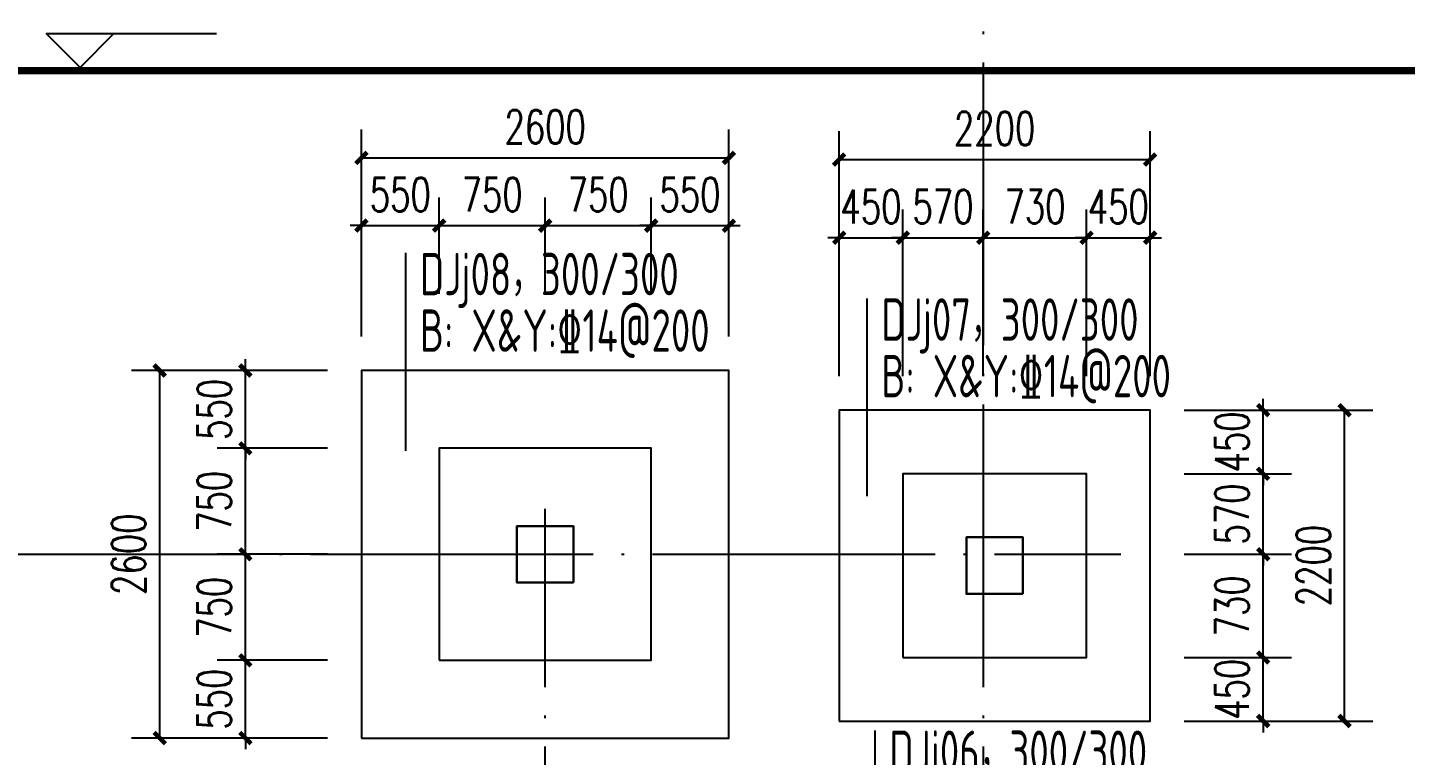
# Model space of a CAD drawing. Extents: x 1051052 to 1482120, y -981644 to -673261.
# Drawn here: x 1105562 to 1115310, y -854909 to -849759 of the extents above; entities that cross this region are included whole.
import ezdxf
from ezdxf.enums import TextEntityAlignment as Align

# ---------------------------------------------------------------- set-up
doc = ezdxf.new("R2010")
doc.units = 0
doc.header["$LTSCALE"] = 1000
doc.header["$MEASUREMENT"] = 0
doc.linetypes.add('DOTE', pattern=[2.42, 2, -0.2, 0.02, -0.2])
for name, color, linetype, lineweight in [('1526', 7, 'Continuous', 18), ('BASE-DJ', 2, 'Continuous', 25), ('BASE-DJ-BH', 7, 'Continuous', 25), ('BASE-JZ', 7, 'Continuous', 25), ('COLU', 2, 'Continuous', 30)]:
    doc.layers.add(name, color=color, linetype=linetype, lineweight=lineweight)
for name, color, linetype in [('DIM_ELEV', 3, 'Continuous'), ('DOTE', 1, 'DOTE'), ('PUB_DIM', 3, 'Continuous')]:
    doc.layers.add(name, color=color, linetype=linetype)
doc.styles.add('_TCH_DIM_T3', font='SIMPLEX', dxfattribs={"width": 0.705882, "bigfont": 'GBCBIG'})
doc.styles.add('FromPkpm', font='Pkpmeng', dxfattribs={"width": 0.7, "bigfont": 'hztxt'})
doc.dimstyles.new('_TCH_ARCH&&80', dxfattribs={"dimtxt": 238, "dimasz": 80, "dimexe": 200, "dimexo": 240, "dimgap": 101, "dimtad": 1, "dimdec": 0, "dimzin": 0, "dimdsep": 46, "dimtxsty": '_TCH_DIM_T3', "dimblk": 'ARCHTICK', "dimcen": 0.09, "dimclrt": 7, "dimazin": 2, "dimtfac": 1, "dimtdec": 0, "dimtix": 1, "dimtmove": 2, "dimatfit": 3, "dimfxl": 0, "dimtolj": 1, "dimtzin": 0, "dimarcsym": 0})

# ---------------------------------------------------------------- blocks, each defined once
blk = doc.blocks.new('_ArchTick')
at = {"color": 0, "linetype": 'ByBlock', "const_width": 0.4}
blk.add_lwpolyline([(-0.5, -0.5), (0.5, 0.5)], dxfattribs=at)
blk = doc.blocks.new('*D1182')
at = {"layer": 'Defpoints', "color": 0, "transparency": 16777216}
for p in [(1113503.7, -852466.1), (1114879.4, -852466.1), (1113503.7, -854666.1)]:
    blk.add_point(p, dxfattribs=at)
at = {"layer": 'PUB_DIM', "color": 0, "lineweight": -2, "transparency": 16777216}
for p, q in [((1113743.7, -852466.1), (1115079.4, -852466.1)), ((1114879.4, -854666.1), (1114879.4, -852466.1)), ((1113743.7, -854666.1), (1115079.4, -854666.1))]:
    blk.add_line(p, q, dxfattribs=at)
at = {"layer": 'PUB_DIM', "color": 0, "lineweight": -2, "transparency": 16777216, "xscale": 80, "yscale": 80, "zscale": 80}
for p, rotation in [((1114879.4, -852466.1), 90), ((1114879.4, -854666.1), 270)]:
    blk.add_blockref('_ArchTick', p, dxfattribs=dict(at, rotation=rotation))
at = {"layer": 'PUB_DIM', "color": 7, "transparency": 16777216, "insert": (1114659.4, -853566.1), "char_height": 238, "attachment_point": 5, "rotation": 90, "style": '_TCH_DIM_T3'}
blk.add_mtext('\\A1;2200', dxfattribs=at)
blk = doc.blocks.new('*D1183')
at = {"layer": 'Defpoints', "color": 0, "transparency": 16777216}
for p in [(1113503.7, -854216.1), (1114303.8, -854216.1), (1113503.7, -854666.1)]:
    blk.add_point(p, dxfattribs=at)
at = {"layer": 'PUB_DIM', "color": 0, "lineweight": -2, "transparency": 16777216}
for p, q in [((1114303.8, -854216.1), (1114303.8, -854136.1)), ((1113743.7, -854216.1), (1114503.8, -854216.1)), ((1114303.8, -854666.1), (1114303.8, -854216.1)), ((1113743.7, -854666.1), (1114503.8, -854666.1)), ((1114303.8, -854666.1), (1114303.8, -854746.1))]:
    blk.add_line(p, q, dxfattribs=at)
at = {"layer": 'PUB_DIM', "color": 0, "lineweight": -2, "transparency": 16777216, "xscale": 80, "yscale": 80, "zscale": 80}
for p, rotation in [((1114303.8, -854216.1), 270), ((1114303.8, -854666.1), 90)]:
    blk.add_blockref('_ArchTick', p, dxfattribs=dict(at, rotation=rotation))
at = {"layer": 'PUB_DIM', "color": 7, "transparency": 16777216, "insert": (1114083.8, -854441.1), "char_height": 238, "attachment_point": 5, "rotation": 90, "style": '_TCH_DIM_T3'}
blk.add_mtext('\\A1;450', dxfattribs=at)
blk = doc.blocks.new('*D1184')
at = {"layer": 'Defpoints', "color": 0, "transparency": 16777216}
for p in [(1113503.7, -853486.1), (1114303.8, -853486.1), (1113503.7, -854216.1)]:
    blk.add_point(p, dxfattribs=at)
at = {"layer": 'PUB_DIM', "color": 0, "lineweight": -2, "transparency": 16777216}
for p, q in [((1113743.7, -853486.1), (1114503.8, -853486.1)), ((1114303.8, -854216.1), (1114303.8, -853486.1)), ((1113743.7, -854216.1), (1114503.8, -854216.1))]:
    blk.add_line(p, q, dxfattribs=at)
at = {"layer": 'PUB_DIM', "color": 0, "lineweight": -2, "transparency": 16777216, "xscale": 80, "yscale": 80, "zscale": 80}
for p, rotation in [((1114303.8, -853486.1), 90), ((1114303.8, -854216.1), 270)]:
    blk.add_blockref('_ArchTick', p, dxfattribs=dict(at, rotation=rotation))
at = {"layer": 'PUB_DIM', "color": 7, "transparency": 16777216, "insert": (1114083.8, -853851.1), "char_height": 238, "attachment_point": 5, "rotation": 90, "style": '_TCH_DIM_T3'}
blk.add_mtext('\\A1;730', dxfattribs=at)
blk = doc.blocks.new('*D1185')
at = {"layer": 'Defpoints', "color": 0, "transparency": 16777216}
for p in [(1113503.7, -852916.1), (1114303.8, -852916.1), (1113503.7, -853486.1)]:
    blk.add_point(p, dxfattribs=at)
at = {"layer": 'PUB_DIM', "color": 0, "lineweight": -2, "transparency": 16777216}
for p, q in [((1114303.8, -852916.1), (1114303.8, -852836.1)), ((1113743.7, -852916.1), (1114503.8, -852916.1)), ((1114303.8, -853486.1), (1114303.8, -852916.1)), ((1113743.7, -853486.1), (1114503.8, -853486.1)), ((1114303.8, -853486.1), (1114303.8, -853566.1))]:
    blk.add_line(p, q, dxfattribs=at)
at = {"layer": 'PUB_DIM', "color": 0, "lineweight": -2, "transparency": 16777216, "xscale": 80, "yscale": 80, "zscale": 80}
for p, rotation in [((1114303.8, -852916.1), 270), ((1114303.8, -853486.1), 90)]:
    blk.add_blockref('_ArchTick', p, dxfattribs=dict(at, rotation=rotation))
at = {"layer": 'PUB_DIM', "color": 7, "transparency": 16777216, "insert": (1114083.8, -853201.1), "char_height": 238, "attachment_point": 5, "rotation": 90, "style": '_TCH_DIM_T3'}
blk.add_mtext('\\A1;570', dxfattribs=at)
blk = doc.blocks.new('*D1186')
at = {"layer": 'Defpoints', "color": 0, "transparency": 16777216}
for p in [(1113503.7, -852466.1), (1114303.8, -852466.1), (1113503.7, -852916.1)]:
    blk.add_point(p, dxfattribs=at)
at = {"layer": 'PUB_DIM', "color": 0, "lineweight": -2, "transparency": 16777216}
for p, q in [((1114303.8, -852466.1), (1114303.8, -852386.1)), ((1113743.7, -852466.1), (1114503.8, -852466.1)), ((1114303.8, -852916.1), (1114303.8, -852466.1)), ((1113743.7, -852916.1), (1114503.8, -852916.1)), ((1114303.8, -852916.1), (1114303.8, -852996.1))]:
    blk.add_line(p, q, dxfattribs=at)
at = {"layer": 'PUB_DIM', "color": 0, "lineweight": -2, "transparency": 16777216, "xscale": 80, "yscale": 80, "zscale": 80}
for p, rotation in [((1114303.8, -852466.1), 270), ((1114303.8, -852916.1), 90)]:
    blk.add_blockref('_ArchTick', p, dxfattribs=dict(at, rotation=rotation))
at = {"layer": 'PUB_DIM', "color": 7, "transparency": 16777216, "insert": (1114083.8, -852691.1), "char_height": 238, "attachment_point": 5, "rotation": 90, "style": '_TCH_DIM_T3'}
blk.add_mtext('\\A1;450', dxfattribs=at)
blk = doc.blocks.new('*D1192')
at = {"layer": 'Defpoints', "color": 0, "transparency": 16777216}
for p in [(1113503.7, -850693.3), (1111303.7, -852466.1), (1113503.7, -852466.1)]:
    blk.add_point(p, dxfattribs=at)
at = {"layer": 'PUB_DIM', "color": 0, "lineweight": -2, "transparency": 16777216}
for p, q in [((1111303.7, -852226.1), (1111303.7, -850493.3)), ((1113503.7, -852226.1), (1113503.7, -850493.3)), ((1111303.7, -850693.3), (1113503.7, -850693.3))]:
    blk.add_line(p, q, dxfattribs=at)
at = {"layer": 'PUB_DIM', "color": 0, "lineweight": -2, "transparency": 16777216, "xscale": 80, "yscale": 80, "zscale": 80, "rotation": 180}
blk.add_blockref('_ArchTick', (1111303.7, -850693.3), dxfattribs=at)
at = {"layer": 'PUB_DIM', "color": 0, "lineweight": -2, "transparency": 16777216, "xscale": 80, "yscale": 80, "zscale": 80}
blk.add_blockref('_ArchTick', (1113503.7, -850693.3), dxfattribs=at)
at = {"layer": 'PUB_DIM', "color": 7, "transparency": 16777216, "insert": (1112403.7, -850473.3), "char_height": 238, "attachment_point": 5, "style": '_TCH_DIM_T3'}
blk.add_mtext('\\A1;2200', dxfattribs=at)
blk = doc.blocks.new('*D1193')
at = {"layer": 'Defpoints', "color": 0, "transparency": 16777216}
for p in [(1111753.7, -851246), (1111303.7, -852466.1), (1111753.7, -852466.1)]:
    blk.add_point(p, dxfattribs=at)
at = {"layer": 'PUB_DIM', "color": 0, "lineweight": -2, "transparency": 16777216}
for p, q in [((1111303.7, -852226.1), (1111303.7, -851046)), ((1111753.7, -852226.1), (1111753.7, -851046)), ((1111303.7, -851246), (1111223.7, -851246)), ((1111303.7, -851246), (1111753.7, -851246)), ((1111753.7, -851246), (1111833.7, -851246))]:
    blk.add_line(p, q, dxfattribs=at)
at = {"layer": 'PUB_DIM', "color": 0, "lineweight": -2, "transparency": 16777216, "xscale": 80, "yscale": 80, "zscale": 80}
blk.add_blockref('_ArchTick', (1111303.7, -851246), dxfattribs=at)
at = {"layer": 'PUB_DIM', "color": 0, "lineweight": -2, "transparency": 16777216, "xscale": 80, "yscale": 80, "zscale": 80, "rotation": 180}
blk.add_blockref('_ArchTick', (1111753.7, -851246), dxfattribs=at)
at = {"layer": 'PUB_DIM', "color": 7, "transparency": 16777216, "insert": (1111528.7, -851026), "char_height": 238, "attachment_point": 5, "style": '_TCH_DIM_T3'}
blk.add_mtext('\\A1;450', dxfattribs=at)
blk = doc.blocks.new('*D1194')
at = {"layer": 'Defpoints', "color": 0, "transparency": 16777216}
for p in [(1112323.7, -851246), (1111753.7, -852466.1), (1112323.7, -852466.1)]:
    blk.add_point(p, dxfattribs=at)
at = {"layer": 'PUB_DIM', "color": 0, "lineweight": -2, "transparency": 16777216}
for p, q in [((1111753.7, -852226.1), (1111753.7, -851046)), ((1112323.7, -852226.1), (1112323.7, -851046)), ((1111753.7, -851246), (1111673.7, -851246)), ((1111753.7, -851246), (1112323.7, -851246)), ((1112323.7, -851246), (1112403.7, -851246))]:
    blk.add_line(p, q, dxfattribs=at)
at = {"layer": 'PUB_DIM', "color": 0, "lineweight": -2, "transparency": 16777216, "xscale": 80, "yscale": 80, "zscale": 80}
blk.add_blockref('_ArchTick', (1111753.7, -851246), dxfattribs=at)
at = {"layer": 'PUB_DIM', "color": 0, "lineweight": -2, "transparency": 16777216, "xscale": 80, "yscale": 80, "zscale": 80, "rotation": 180}
blk.add_blockref('_ArchTick', (1112323.7, -851246), dxfattribs=at)
at = {"layer": 'PUB_DIM', "color": 7, "transparency": 16777216, "insert": (1112038.7, -851026), "char_height": 238, "attachment_point": 5, "style": '_TCH_DIM_T3'}
blk.add_mtext('\\A1;570', dxfattribs=at)
blk = doc.blocks.new('*D1195')
at = {"layer": 'Defpoints', "color": 0, "transparency": 16777216}
for p in [(1113053.7, -851246), (1112323.7, -852466.1), (1113053.7, -852466.1)]:
    blk.add_point(p, dxfattribs=at)
at = {"layer": 'PUB_DIM', "color": 0, "lineweight": -2, "transparency": 16777216}
for p, q in [((1112323.7, -852226.1), (1112323.7, -851046)), ((1113053.7, -852226.1), (1113053.7, -851046)), ((1112323.7, -851246), (1113053.7, -851246))]:
    blk.add_line(p, q, dxfattribs=at)
at = {"layer": 'PUB_DIM', "color": 0, "lineweight": -2, "transparency": 16777216, "xscale": 80, "yscale": 80, "zscale": 80, "rotation": 180}
blk.add_blockref('_ArchTick', (1112323.7, -851246), dxfattribs=at)
at = {"layer": 'PUB_DIM', "color": 0, "lineweight": -2, "transparency": 16777216, "xscale": 80, "yscale": 80, "zscale": 80}
blk.add_blockref('_ArchTick', (1113053.7, -851246), dxfattribs=at)
at = {"layer": 'PUB_DIM', "color": 7, "transparency": 16777216, "insert": (1112688.7, -851026), "char_height": 238, "attachment_point": 5, "style": '_TCH_DIM_T3'}
blk.add_mtext('\\A1;730', dxfattribs=at)
blk = doc.blocks.new('*D1196')
at = {"layer": 'Defpoints', "color": 0, "transparency": 16777216}
for p in [(1113503.7, -851246), (1113053.7, -852466.1), (1113503.7, -852466.1)]:
    blk.add_point(p, dxfattribs=at)
at = {"layer": 'PUB_DIM', "color": 0, "lineweight": -2, "transparency": 16777216}
for p, q in [((1113053.7, -852226.1), (1113053.7, -851046)), ((1113503.7, -852226.1), (1113503.7, -851046)), ((1113053.7, -851246), (1112973.7, -851246)), ((1113053.7, -851246), (1113503.7, -851246)), ((1113503.7, -851246), (1113583.7, -851246))]:
    blk.add_line(p, q, dxfattribs=at)
at = {"layer": 'PUB_DIM', "color": 0, "lineweight": -2, "transparency": 16777216, "xscale": 80, "yscale": 80, "zscale": 80}
blk.add_blockref('_ArchTick', (1113053.7, -851246), dxfattribs=at)
at = {"layer": 'PUB_DIM', "color": 0, "lineweight": -2, "transparency": 16777216, "xscale": 80, "yscale": 80, "zscale": 80, "rotation": 180}
blk.add_blockref('_ArchTick', (1113503.7, -851246), dxfattribs=at)
at = {"layer": 'PUB_DIM', "color": 7, "transparency": 16777216, "insert": (1113278.7, -851026), "char_height": 238, "attachment_point": 5, "style": '_TCH_DIM_T3'}
blk.add_mtext('\\A1;450', dxfattribs=at)
blk = doc.blocks.new('*D1197')
at = {"layer": 'Defpoints', "color": 0, "transparency": 16777216}
for p in [(1110523.7, -850681.4), (1107923.7, -852186.1), (1110523.7, -852186.1)]:
    blk.add_point(p, dxfattribs=at)
at = {"layer": 'PUB_DIM', "color": 0, "lineweight": -2, "transparency": 16777216}
for p, q in [((1107923.7, -851946.1), (1107923.7, -850481.4)), ((1110523.7, -851946.1), (1110523.7, -850481.4)), ((1107923.7, -850681.4), (1110523.7, -850681.4))]:
    blk.add_line(p, q, dxfattribs=at)
at = {"layer": 'PUB_DIM', "color": 0, "lineweight": -2, "transparency": 16777216, "xscale": 80, "yscale": 80, "zscale": 80, "rotation": 180}
blk.add_blockref('_ArchTick', (1107923.7, -850681.4), dxfattribs=at)
at = {"layer": 'PUB_DIM', "color": 0, "lineweight": -2, "transparency": 16777216, "xscale": 80, "yscale": 80, "zscale": 80}
blk.add_blockref('_ArchTick', (1110523.7, -850681.4), dxfattribs=at)
at = {"layer": 'PUB_DIM', "color": 7, "transparency": 16777216, "insert": (1109223.7, -850461.4), "char_height": 238, "attachment_point": 5, "style": '_TCH_DIM_T3'}
blk.add_mtext('\\A1;2600', dxfattribs=at)
blk = doc.blocks.new('*D1198')
at = {"layer": 'Defpoints', "color": 0, "transparency": 16777216}
for p in [(1108473.7, -851160.6), (1107923.7, -851884.2), (1108473.7, -851884.2)]:
    blk.add_point(p, dxfattribs=at)
at = {"layer": 'PUB_DIM', "color": 0, "lineweight": -2, "transparency": 16777216}
for p, q in [((1107923.7, -851644.2), (1107923.7, -850960.6)), ((1108473.7, -851644.2), (1108473.7, -850960.6)), ((1107923.7, -851160.6), (1107843.7, -851160.6)), ((1107923.7, -851160.6), (1108473.7, -851160.6)), ((1108473.7, -851160.6), (1108553.7, -851160.6))]:
    blk.add_line(p, q, dxfattribs=at)
at = {"layer": 'PUB_DIM', "color": 0, "lineweight": -2, "transparency": 16777216, "xscale": 80, "yscale": 80, "zscale": 80}
blk.add_blockref('_ArchTick', (1107923.7, -851160.6), dxfattribs=at)
at = {"layer": 'PUB_DIM', "color": 0, "lineweight": -2, "transparency": 16777216, "xscale": 80, "yscale": 80, "zscale": 80, "rotation": 180}
blk.add_blockref('_ArchTick', (1108473.7, -851160.6), dxfattribs=at)
at = {"layer": 'PUB_DIM', "color": 7, "transparency": 16777216, "insert": (1108198.7, -850940.6), "char_height": 238, "attachment_point": 5, "style": '_TCH_DIM_T3'}
blk.add_mtext('\\A1;550', dxfattribs=at)
blk = doc.blocks.new('*D1199')
at = {"layer": 'Defpoints', "color": 0, "transparency": 16777216}
for p in [(1109223.7, -851160.6), (1108473.7, -851884.2), (1109223.7, -851884.2)]:
    blk.add_point(p, dxfattribs=at)
at = {"layer": 'PUB_DIM', "color": 0, "lineweight": -2, "transparency": 16777216}
for p, q in [((1108473.7, -851644.2), (1108473.7, -850960.6)), ((1109223.7, -851644.2), (1109223.7, -850960.6)), ((1108473.7, -851160.6), (1109223.7, -851160.6))]:
    blk.add_line(p, q, dxfattribs=at)
at = {"layer": 'PUB_DIM', "color": 0, "lineweight": -2, "transparency": 16777216, "xscale": 80, "yscale": 80, "zscale": 80, "rotation": 180}
blk.add_blockref('_ArchTick', (1108473.7, -851160.6), dxfattribs=at)
at = {"layer": 'PUB_DIM', "color": 0, "lineweight": -2, "transparency": 16777216, "xscale": 80, "yscale": 80, "zscale": 80}
blk.add_blockref('_ArchTick', (1109223.7, -851160.6), dxfattribs=at)
at = {"layer": 'PUB_DIM', "color": 7, "transparency": 16777216, "insert": (1108848.7, -850940.6), "char_height": 238, "attachment_point": 5, "style": '_TCH_DIM_T3'}
blk.add_mtext('\\A1;750', dxfattribs=at)
blk = doc.blocks.new('*D1200')
at = {"layer": 'Defpoints', "color": 0, "transparency": 16777216}
for p in [(1109973.7, -851160.6), (1109223.7, -851884.2), (1109973.7, -851884.2)]:
    blk.add_point(p, dxfattribs=at)
at = {"layer": 'PUB_DIM', "color": 0, "lineweight": -2, "transparency": 16777216}
for p, q in [((1109223.7, -851644.2), (1109223.7, -850960.6)), ((1109973.7, -851644.2), (1109973.7, -850960.6)), ((1109223.7, -851160.6), (1109973.7, -851160.6))]:
    blk.add_line(p, q, dxfattribs=at)
at = {"layer": 'PUB_DIM', "color": 0, "lineweight": -2, "transparency": 16777216, "xscale": 80, "yscale": 80, "zscale": 80, "rotation": 180}
blk.add_blockref('_ArchTick', (1109223.7, -851160.6), dxfattribs=at)
at = {"layer": 'PUB_DIM', "color": 0, "lineweight": -2, "transparency": 16777216, "xscale": 80, "yscale": 80, "zscale": 80}
blk.add_blockref('_ArchTick', (1109973.7, -851160.6), dxfattribs=at)
at = {"layer": 'PUB_DIM', "color": 7, "transparency": 16777216, "insert": (1109598.7, -850940.6), "char_height": 238, "attachment_point": 5, "style": '_TCH_DIM_T3'}
blk.add_mtext('\\A1;750', dxfattribs=at)
blk = doc.blocks.new('*D1201')
at = {"layer": 'Defpoints', "color": 0, "transparency": 16777216}
for p in [(1110523.7, -851160.6), (1109973.7, -851884.2), (1110523.7, -851884.2)]:
    blk.add_point(p, dxfattribs=at)
at = {"layer": 'PUB_DIM', "color": 0, "lineweight": -2, "transparency": 16777216}
for p, q in [((1109973.7, -851644.2), (1109973.7, -850960.6)), ((1110523.7, -851644.2), (1110523.7, -850960.6)), ((1109973.7, -851160.6), (1109893.7, -851160.6)), ((1109973.7, -851160.6), (1110523.7, -851160.6)), ((1110523.7, -851160.6), (1110603.7, -851160.6))]:
    blk.add_line(p, q, dxfattribs=at)
at = {"layer": 'PUB_DIM', "color": 0, "lineweight": -2, "transparency": 16777216, "xscale": 80, "yscale": 80, "zscale": 80}
blk.add_blockref('_ArchTick', (1109973.7, -851160.6), dxfattribs=at)
at = {"layer": 'PUB_DIM', "color": 0, "lineweight": -2, "transparency": 16777216, "xscale": 80, "yscale": 80, "zscale": 80, "rotation": 180}
blk.add_blockref('_ArchTick', (1110523.7, -851160.6), dxfattribs=at)
at = {"layer": 'PUB_DIM', "color": 7, "transparency": 16777216, "insert": (1110248.7, -850940.6), "char_height": 238, "attachment_point": 5, "style": '_TCH_DIM_T3'}
blk.add_mtext('\\A1;550', dxfattribs=at)
blk = doc.blocks.new('*D1242')
at = {"layer": 'Defpoints', "color": 0, "transparency": 16777216}
for p in [(1106496.5, -852186.1), (1107923.7, -852186.1), (1107923.7, -854786.1)]:
    blk.add_point(p, dxfattribs=at)
at = {"layer": 'PUB_DIM', "color": 0, "lineweight": -2, "transparency": 16777216}
for p, q in [((1107683.7, -852186.1), (1106296.5, -852186.1)), ((1106496.5, -854786.1), (1106496.5, -852186.1)), ((1107683.7, -854786.1), (1106296.5, -854786.1))]:
    blk.add_line(p, q, dxfattribs=at)
at = {"layer": 'PUB_DIM', "color": 0, "lineweight": -2, "transparency": 16777216, "xscale": 80, "yscale": 80, "zscale": 80}
for p, rotation in [((1106496.5, -852186.1), 90), ((1106496.5, -854786.1), 270)]:
    blk.add_blockref('_ArchTick', p, dxfattribs=dict(at, rotation=rotation))
at = {"layer": 'PUB_DIM', "color": 7, "transparency": 16777216, "insert": (1106276.5, -853486.1), "char_height": 238, "attachment_point": 5, "rotation": 90, "style": '_TCH_DIM_T3'}
blk.add_mtext('\\A1;2600', dxfattribs=at)
blk = doc.blocks.new('*D1248')
at = {"layer": 'Defpoints', "color": 0, "transparency": 16777216}
for p in [(1107102.7, -852186.1), (1107923.7, -852186.1), (1107923.7, -852736.1)]:
    blk.add_point(p, dxfattribs=at)
at = {"layer": 'PUB_DIM', "color": 0, "lineweight": -2, "transparency": 16777216}
for p, q in [((1107102.7, -852186.1), (1107102.7, -852106.1)), ((1107683.7, -852186.1), (1106902.7, -852186.1)), ((1107102.7, -852736.1), (1107102.7, -852186.1)), ((1107683.7, -852736.1), (1106902.7, -852736.1)), ((1107102.7, -852736.1), (1107102.7, -852816.1))]:
    blk.add_line(p, q, dxfattribs=at)
at = {"layer": 'PUB_DIM', "color": 0, "lineweight": -2, "transparency": 16777216, "xscale": 80, "yscale": 80, "zscale": 80}
for p, rotation in [((1107102.7, -852186.1), 270), ((1107102.7, -852736.1), 90)]:
    blk.add_blockref('_ArchTick', p, dxfattribs=dict(at, rotation=rotation))
at = {"layer": 'PUB_DIM', "color": 7, "transparency": 16777216, "insert": (1106882.7, -852461.1), "char_height": 238, "attachment_point": 5, "rotation": 90, "style": '_TCH_DIM_T3'}
blk.add_mtext('\\A1;550', dxfattribs=at)
blk = doc.blocks.new('*D1249')
at = {"layer": 'Defpoints', "color": 0, "transparency": 16777216}
for p in [(1107102.7, -852736.1), (1107923.7, -852736.1), (1107923.7, -853486.1)]:
    blk.add_point(p, dxfattribs=at)
at = {"layer": 'PUB_DIM', "color": 0, "lineweight": -2, "transparency": 16777216}
for p, q in [((1107683.7, -852736.1), (1106902.7, -852736.1)), ((1107102.7, -853486.1), (1107102.7, -852736.1)), ((1107683.7, -853486.1), (1106902.7, -853486.1))]:
    blk.add_line(p, q, dxfattribs=at)
at = {"layer": 'PUB_DIM', "color": 0, "lineweight": -2, "transparency": 16777216, "xscale": 80, "yscale": 80, "zscale": 80}
for p, rotation in [((1107102.7, -852736.1), 90), ((1107102.7, -853486.1), 270)]:
    blk.add_blockref('_ArchTick', p, dxfattribs=dict(at, rotation=rotation))
at = {"layer": 'PUB_DIM', "color": 7, "transparency": 16777216, "insert": (1106882.7, -853111.1), "char_height": 238, "attachment_point": 5, "rotation": 90, "style": '_TCH_DIM_T3'}
blk.add_mtext('\\A1;750', dxfattribs=at)
blk = doc.blocks.new('*D1250')
at = {"layer": 'Defpoints', "color": 0, "transparency": 16777216}
for p in [(1107102.7, -853486.1), (1107923.7, -853486.1), (1107923.7, -854236.1)]:
    blk.add_point(p, dxfattribs=at)
at = {"layer": 'PUB_DIM', "color": 0, "lineweight": -2, "transparency": 16777216}
for p, q in [((1107683.7, -853486.1), (1106902.7, -853486.1)), ((1107102.7, -854236.1), (1107102.7, -853486.1)), ((1107683.7, -854236.1), (1106902.7, -854236.1))]:
    blk.add_line(p, q, dxfattribs=at)
at = {"layer": 'PUB_DIM', "color": 0, "lineweight": -2, "transparency": 16777216, "xscale": 80, "yscale": 80, "zscale": 80}
for p, rotation in [((1107102.7, -853486.1), 90), ((1107102.7, -854236.1), 270)]:
    blk.add_blockref('_ArchTick', p, dxfattribs=dict(at, rotation=rotation))
at = {"layer": 'PUB_DIM', "color": 7, "transparency": 16777216, "insert": (1106882.7, -853861.1), "char_height": 238, "attachment_point": 5, "rotation": 90, "style": '_TCH_DIM_T3'}
blk.add_mtext('\\A1;750', dxfattribs=at)
blk = doc.blocks.new('*D1251')
at = {"layer": 'Defpoints', "color": 0, "transparency": 16777216}
for p in [(1107102.7, -854236.1), (1107923.7, -854236.1), (1107923.7, -854786.1)]:
    blk.add_point(p, dxfattribs=at)
at = {"layer": 'PUB_DIM', "color": 0, "lineweight": -2, "transparency": 16777216}
for p, q in [((1107102.7, -854236.1), (1107102.7, -854156.1)), ((1107683.7, -854236.1), (1106902.7, -854236.1)), ((1107102.7, -854786.1), (1107102.7, -854236.1)), ((1107683.7, -854786.1), (1106902.7, -854786.1)), ((1107102.7, -854786.1), (1107102.7, -854866.1))]:
    blk.add_line(p, q, dxfattribs=at)
at = {"layer": 'PUB_DIM', "color": 0, "lineweight": -2, "transparency": 16777216, "xscale": 80, "yscale": 80, "zscale": 80}
for p, rotation in [((1107102.7, -854236.1), 270), ((1107102.7, -854786.1), 90)]:
    blk.add_blockref('_ArchTick', p, dxfattribs=dict(at, rotation=rotation))
at = {"layer": 'PUB_DIM', "color": 7, "transparency": 16777216, "insert": (1106882.7, -854511.1), "char_height": 238, "attachment_point": 5, "rotation": 90, "style": '_TCH_DIM_T3'}
blk.add_mtext('\\A1;550', dxfattribs=at)

msp = doc.modelspace()

# ---------------------------------------------------------------- linework, layer by layer
at = {"layer": '1526', "const_width": 50}
msp.add_lwpolyline([(1102022.121, -850063.961), (1118469.361, -850063.961), (1118469.361, -850446.415), (1138256.459, -850446.415), (1138256.459, -849829.255), (1144834.563, -849829.255)], dxfattribs=at)
at = {"layer": 'BASE-DJ', "linetype": 'Continuous'}
for points in [[(1107923.728, -854786.083), (1110523.728, -854786.083), (1110523.728, -852186.083), (1107923.728, -852186.083)], [(1111303.728, -854666.083), (1113503.728, -854666.083), (1113503.728, -852466.083), (1111303.728, -852466.083)], [(1108473.728, -854236.083), (1109973.728, -854236.083), (1109973.728, -852736.083), (1108473.728, -852736.083)], [(1111753.728, -854216.083), (1113053.728, -854216.083), (1113053.728, -852916.083), (1111753.728, -852916.083)]]:
    msp.add_lwpolyline(points, close=True, dxfattribs=at)
at = {"layer": 'BASE-JZ'}
for points in [[(1108237.673, -852753.339), (1108237.673, -851353.339)], [(1111501.848, -853075.227), (1111501.848, -851675.227)], [(1111557.978, -856133.121), (1111557.978, -854733.121)]]:
    msp.add_lwpolyline(points, dxfattribs=at)
at = {"layer": 'COLU', "linetype": 'Continuous'}
for points in [[(1109423.728, -853686.083), (1109423.728, -853286.083), (1109023.728, -853286.083), (1109023.728, -853686.083)], [(1112603.728, -853766.083), (1112603.728, -853366.083), (1112203.728, -853366.083), (1112203.728, -853766.083)]]:
    msp.add_lwpolyline(points, close=True, dxfattribs=at)
at = {"layer": 'DIM_ELEV'}
for p, q in [((1105932.711, -850041.012), (1105692.711, -849801.012)), ((1105692.711, -849801.012), (1106898.711, -849801.012)), ((1105932.711, -850041.012), (1106172.711, -849801.012))]:
    msp.add_line(p, q, dxfattribs=at)
at = {"layer": 'DOTE'}
for p, q in [((1112323.728, -861686.083), (1112323.728, -834286.083)), ((1109223.728, -861686.083), (1109223.728, -853165.19)), ((1102723.728, -853486.083), (1113297.152, -853486.083))]:
    msp.add_line(p, q, dxfattribs=at)

# ---------------------------------------------------------------- texts
at = {"layer": 'BASE-DJ-BH', "style": 'FromPkpm', "width": 0.7}
for s, p in [('DJj08，300/300', (1108337.673, -851353.339)), ('DJj07，300/300', (1111601.848, -851675.227)), ('DJj06，300/300', (1111657.978, -854733.121))]:
    msp.add_text(s, height=300, dxfattribs=at).set_placement(p, align=Align.TOP_LEFT)
at = {"layer": 'BASE-JZ', "style": 'FromPkpm', "width": 0.7}
for p in [(1108337.673, -851753.339), (1111601.848, -852075.227)]:
    msp.add_text('B: X&Y:%%13214@200', height=300, dxfattribs=at).set_placement(p, align=Align.TOP_LEFT)

# ---------------------------------------------------------------- dimensions: what is measured, and where the dimension line sits
at = {"layer": 'PUB_DIM'}
for p1, p2, distance, picture, middle in [((1107923.728, -852186.083), (1110523.728, -852186.083), 1504.662, '*D1197', (1109223.728, -850461.421)), ((1111303.728, -852466.083), (1113503.728, -852466.083), 1772.777, '*D1192', (1112403.728, -850473.306)), ((1107923.728, -851884.247), (1108473.728, -851884.247), 723.603, '*D1198', (1108198.728, -850940.644)), ((1108473.728, -851884.247), (1109223.728, -851884.247), 723.603, '*D1199', (1108848.728, -850940.644)), ((1109223.728, -851884.247), (1109973.728, -851884.247), 723.603, '*D1200', (1109598.728, -850940.644)), ((1109973.728, -851884.247), (1110523.728, -851884.247), 723.603, '*D1201', (1110248.728, -850940.644)), ((1111303.728, -852466.083), (1111753.728, -852466.083), 1220.074, '*D1193', (1111528.728, -851026.009)), ((1111753.728, -852466.083), (1112323.728, -852466.083), 1220.074, '*D1194', (1112038.728, -851026.009)), ((1112323.728, -852466.083), (1113053.728, -852466.083), 1220.074, '*D1195', (1112688.728, -851026.009)), ((1113053.728, -852466.083), (1113503.728, -852466.083), 1220.074, '*D1196', (1113278.728, -851026.009)), ((1107923.728, -852736.083), (1107923.728, -852186.083), 821.075, '*D1248', (1106882.653, -852461.083)), ((1107923.728, -854786.083), (1107923.728, -852186.083), 1427.238, '*D1242', (1106276.49, -853486.083)), ((1113503.728, -852916.083), (1113503.728, -852466.083), -800.035, '*D1186', (1114083.763, -852691.083)), ((1113503.728, -854666.083), (1113503.728, -852466.083), -1375.711, '*D1182', (1114659.439, -853566.083)), ((1107923.728, -853486.083), (1107923.728, -852736.083), 821.075, '*D1249', (1106882.653, -853111.083)), ((1113503.728, -853486.083), (1113503.728, -852916.083), -800.035, '*D1185', (1114083.763, -853201.083)), ((1107923.728, -854236.083), (1107923.728, -853486.083), 821.075, '*D1250', (1106882.653, -853861.083)), ((1113503.728, -854216.083), (1113503.728, -853486.083), -800.035, '*D1184', (1114083.763, -853851.083)), ((1107923.728, -854786.083), (1107923.728, -854236.083), 821.075, '*D1251', (1106882.653, -854511.083)), ((1113503.728, -854666.083), (1113503.728, -854216.083), -800.035, '*D1183', (1114083.763, -854441.083))]:
    dim = msp.add_aligned_dim(p1=p1, p2=p2, distance=distance, dimstyle='_TCH_ARCH&&80', dxfattribs=at)
    dim.commit()
    dim.dimension.update_dxf_attribs({"geometry": picture, "text_midpoint": middle})

doc.saveas('drawing.dxf')
